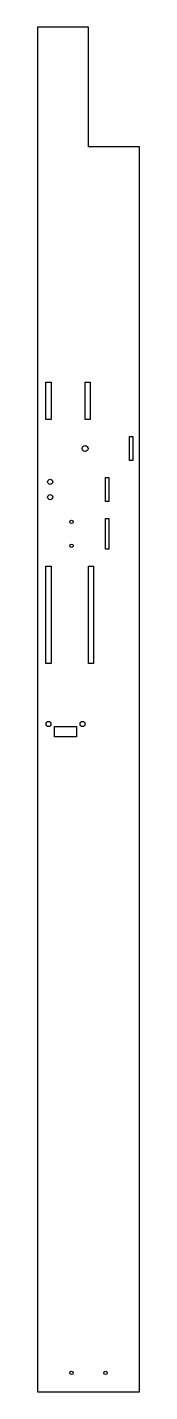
# Model space of a CAD drawing. Header units: millimetres. Extents: x 0 to 60, y 0 to 800.
import ezdxf

# ---------------------------------------------------------------- set-up
doc = ezdxf.new("R2010")
doc.units = ezdxf.units.MM
doc.layers.get('0').update_dxf_attribs({"linetype": 'CONTINUOUS', "lineweight": 25})

msp = doc.modelspace()

# ---------------------------------------------------------------- linework, layer by layer
for p, q in [((30, 800), (0, 800)), ((0, 800), (0, 0)), ((30, 730), (30, 800)), ((60, 730), (30, 730)), ((60, 0), (60, 730)), ((0, 0), (60, 0))]:
    msp.add_line(p, q)
for points in [[(5, 592), (8, 592), (8, 570), (5, 570)], [(28, 592), (31, 592), (31, 570), (28, 570)], [(54, 560), (56, 560), (56, 546), (54, 546)], [(40, 536), (42, 536), (42, 522), (40, 522)], [(40, 512), (42, 512), (42, 494), (40, 494)], [(5, 484), (8, 484), (8, 427), (5, 427)], [(30, 484), (33, 484), (33, 427), (30, 427)], [(10, 390), (23, 390), (23, 384), (10, 384)]]:
    msp.add_lwpolyline(points, close=True)
for centre, radius in [((28, 553), 1.75), ((7.5, 533.5), 1.5), ((7.5, 524.5), 1.5), ((20, 510), 1), ((20, 496), 1), ((6.5, 391.5), 1.5), ((26.5, 391.5), 1.5), ((20, 11), 1), ((40, 11), 1)]:
    msp.add_circle(centre, radius)

doc.saveas('drawing.dxf')
